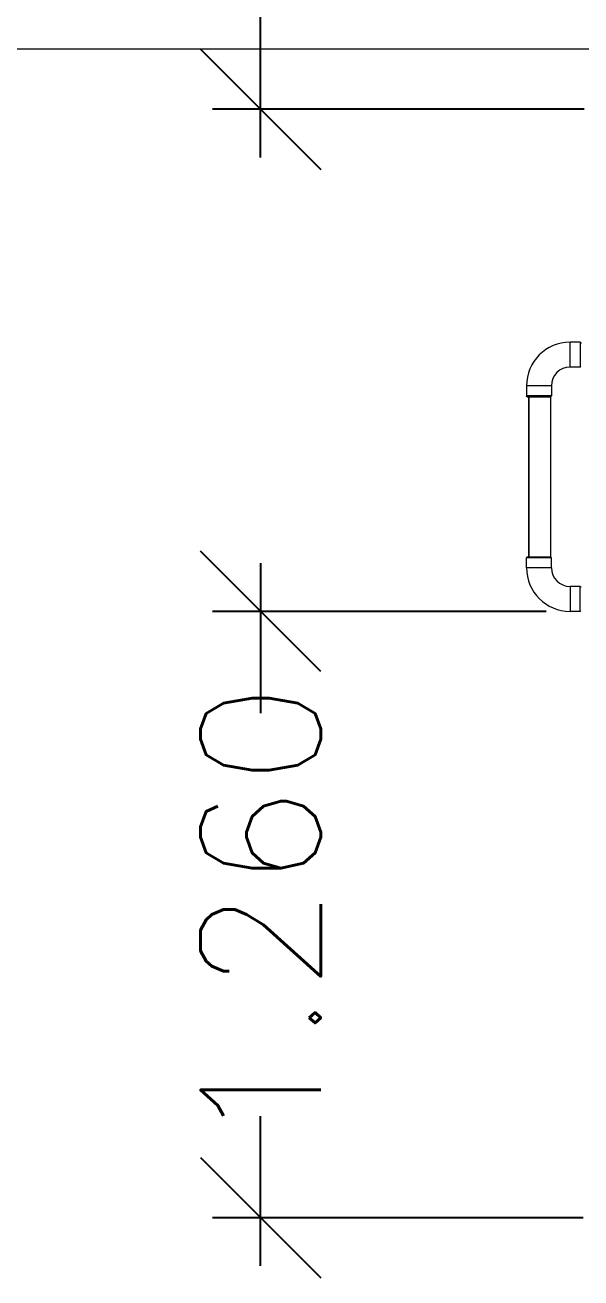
# Model space of a CAD drawing. Header units: inches. Extents: x 6 to 183294, y -48183 to 78918.
# Drawn here: x 149626 to 150782, y 45189 to 47792 of the extents above; entities that cross this region are included whole.
import ezdxf

# ---------------------------------------------------------------- set-up
doc = ezdxf.new("R2010")
doc.units = ezdxf.units.IN
doc.header["$MEASUREMENT"] = 0
doc.header["$PDMODE"] = 35
for name, color, linetype, lineweight in [('Aristas tangentes visibles(Kider)', 8, 'Continuous', 0), ('Aristas visibles(Kider)', 8, 'Continuous', 0), ('CASH COUNTERS', 8, 'Continuous', 0), ('DIM', 8, 'Continuous', 0), ('SDA_DIM', 8, 'Continuous', 5)]:
    doc.layers.add(name, color=color, linetype=linetype, lineweight=lineweight)
doc.styles.get("Standard").update_dxf_attribs({"font": 'txt.shx'})
doc.dimstyles.new('1-10', dxfattribs={"dimscale": 0.15, "dimtxt": 2.5, "dimasz": 2.5, "dimexe": 1, "dimexo": 0.5, "dimgap": 0.09, "dimtad": 0, "dimdec": 3, "dimzin": 0, "dimdsep": 46, "dimtxsty": 'Standard', "dimblk": 'OBLIQUE', "dimcen": 2.5, "dimdle": 1, "dimadec": 0, "dimazin": 0, "dimtfac": 1, "dimtdec": 3, "dimtofl": 0, "dimtmove": 0, "dimatfit": 3, "dimfxl": 0, "dimtolj": 1, "dimtzin": 0, "dimarcsym": 0})
doc.dimstyles.new('SDA-100', dxfattribs={"dimtxt": 0.2, "dimasz": 0.18, "dimexe": 0.18, "dimexo": 0.0625, "dimgap": 0.015, "dimtad": 0, "dimzin": 0, "dimdsep": 46, "dimtxsty": 'Standard', "dimblk": 'ARCHTICK', "dimcen": 0.09, "dimclrd": 27, "dimclre": 27, "dimclrt": 21, "dimadec": 0, "dimazin": 0, "dimtfac": 1, "dimtofl": 0, "dimtmove": 1, "dimatfit": 3, "dimfxl": 0, "dimtolj": 1, "dimtzin": 0, "dimlwd": -1, "dimlwe": -1, "dimarcsym": 0})

# ---------------------------------------------------------------- blocks, each defined once
blk = doc.blocks.new('_ArchTick')
at = {"color": 0, "const_width": 0.15}
blk.add_lwpolyline([(-0.5, -0.5), (0.5, 0.5)], dxfattribs=at)
blk = doc.blocks.new('*D733')
at = {"layer": 'Defpoints', "color": 0}
for p in [(157430.1, 47742.6), (121659.7, 47654.1), (157430.1, 47569.8)]:
    blk.add_point(p, dxfattribs=at)
at = {"layer": 'SDA_DIM', "color": 27}
for p, q in [((121659.7, 47654.1), (121659.7, 47742.7)), ((121659.7, 47742.6), (139544.2, 47742.6)), ((157430.1, 47742.6), (139545.6, 47742.6)), ((157430.1, 47569.9), (157430.1, 47742.7))]:
    blk.add_line(p, q, dxfattribs=at)
at = {"layer": 'SDA_DIM', "color": 27, "xscale": 0.18, "yscale": 0.18, "zscale": 0.18, "rotation": 180}
blk.add_blockref('_ArchTick', (121659.7, 47742.6), dxfattribs=at)
at = {"layer": 'SDA_DIM', "color": 27, "xscale": 0.18, "yscale": 0.18, "zscale": 0.18}
blk.add_blockref('_ArchTick', (157430.1, 47742.6), dxfattribs=at)
at = {"layer": 'SDA_DIM', "color": 21, "insert": (139544.9, 47742.6), "char_height": 0.2, "attachment_point": 5}
blk.add_mtext('\\A1;35770.41', dxfattribs=at)
blk = doc.blocks.new('A$C4B460E29')
at = {"layer": 'Aristas tangentes visibles(Kider)', "color": 1}
for p, q in [((-1526.3, 2293.8), (-1526.3, 2294.7)), ((-1526.3, 2293.1), (-1526.3, 2293.8)), ((-1526.3, 2293.1), (-1526.3, 2293.1)), ((-1526.3, 2288.1), (-1526.3, 2293.1)), ((-1526.3, 2282.9), (-1526.3, 2288.1)), ((-1526.3, 2248), (-1526.3, 2282.9)), ((-1148.2, 2248), (-1148.2, 2282.9)), ((-1526.3, 2242.9), (-1526.3, 2248)), ((-1148.2, 2242.9), (-1148.2, 2248)), ((-1616.1, 2204), (-1617, 2204)), ((-1615.4, 2204), (-1616.1, 2204)), ((-1615.4, 2204), (-1615.4, 2204)), ((-1610.3, 2204), (-1615.4, 2204)), ((-1605.1, 2204), (-1610.3, 2204)), ((-1570.3, 2204), (-1605.1, 2204)), ((-1565.1, 2204), (-1570.3, 2204)), ((-1109.4, 2204), (-1104.2, 2204)), ((-1104.2, 2204), (-1069.4, 2204)), ((-1069.4, 2204), (-1064.2, 2204)), ((-1064.2, 2204), (-1059.1, 2204)), ((-1059.1, 2204), (-1058.4, 2204)), ((-1059.1, 2204), (-1059.1, 2204)), ((-1058.4, 2204), (-1057.5, 2204))]:
    blk.add_line(p, q, dxfattribs=at)
at = {"layer": 'Aristas tangentes visibles(Kider)', "color": 3}
for p, q in [((-1148.2, 2293.8), (-1148.2, 2294.7)), ((-1148.2, 2293.1), (-1148.2, 2293.8)), ((-1148.2, 2293.1), (-1148.2, 2293.1)), ((-1148.2, 2288.1), (-1148.2, 2293.1)), ((-1148.2, 2282.9), (-1148.2, 2288.1))]:
    blk.add_line(p, q, dxfattribs=at)
at = {"layer": 'Aristas tangentes visibles(Kider)', "color": 92, "true_color": 0x00db00}
for p, q in [((-1170.8, 2289.7), (-1503.7, 2289.7)), ((-1170.8, 2244.9), (-1503.7, 2244.9))]:
    blk.add_line(p, q, dxfattribs=at)
at = {"layer": 'Aristas visibles(Kider)', "color": 1}
for p, q in [((-1526.3, 2294.7), (-1505.5, 2294.7)), ((-1505.5, 2293.8), (-1505.5, 2294.7)), ((-1503.7, 2292.9), (-1505.5, 2294.7)), ((-1505.5, 2293.1), (-1505.5, 2293.8)), ((-1505.5, 2288.1), (-1505.5, 2293.1)), ((-1505.5, 2293.1), (-1505.5, 2293.1)), ((-1503.7, 2292.9), (-1503.7, 2244.7)), ((-1170.8, 2292.9), (-1170.8, 2244.7)), ((-1505.5, 2282.9), (-1505.5, 2288.1)), ((-1505.5, 2248), (-1505.5, 2282.9)), ((-1169, 2248), (-1169, 2282.9)), ((-1526.3, 2242.9), (-1505.5, 2242.9)), ((-1505.5, 2242.9), (-1505.5, 2248)), ((-1505.5, 2242.9), (-1503.7, 2244.7)), ((-1169, 2242.9), (-1170.8, 2244.7)), ((-1169, 2242.9), (-1169, 2248)), ((-1148.2, 2242.9), (-1169, 2242.9)), ((-1617, 2183.2), (-1617, 2204)), ((-1565.1, 2183.2), (-1565.1, 2204)), ((-1109.4, 2183.2), (-1109.4, 2204)), ((-1057.5, 2183.2), (-1057.5, 2204)), ((-1617, 2183.2), (-1616.1, 2183.2)), ((-1617, 2183.2), (-1615.2, 2181.4)), ((-1616.1, 2183.2), (-1615.4, 2183.2)), ((-1615.4, 2183.2), (-1615.4, 2183.2)), ((-1615.4, 2183.2), (-1610.3, 2183.2)), ((-1610.3, 2183.2), (-1605.1, 2183.2)), ((-1605.1, 2183.2), (-1570.3, 2183.2)), ((-1570.3, 2183.2), (-1565.1, 2183.2)), ((-1565.1, 2183.2), (-1567, 2181.4)), ((-1104.2, 2183.2), (-1109.4, 2183.2)), ((-1109.4, 2183.2), (-1107.5, 2181.4)), ((-1069.4, 2183.2), (-1104.2, 2183.2)), ((-1064.2, 2183.2), (-1069.4, 2183.2)), ((-1059.1, 2183.2), (-1064.2, 2183.2)), ((-1057.5, 2183.2), (-1059.3, 2181.4)), ((-1058.4, 2183.2), (-1059.1, 2183.2)), ((-1059.1, 2183.2), (-1059.1, 2183.2)), ((-1057.5, 2183.2), (-1058.4, 2183.2))]:
    blk.add_line(p, q, dxfattribs=at)
at = {"layer": 'Aristas visibles(Kider)', "color": 3}
for p, q in [((-1170.8, 2292.9), (-1169, 2294.7)), ((-1169, 2293.8), (-1169, 2294.7)), ((-1148.2, 2294.7), (-1169, 2294.7)), ((-1169, 2293.1), (-1169, 2293.8)), ((-1169, 2288.1), (-1169, 2293.1)), ((-1169, 2293.1), (-1169, 2293.1)), ((-1169, 2282.9), (-1169, 2288.1))]:
    blk.add_line(p, q, dxfattribs=at)
at = {"layer": 'Aristas visibles(Kider)', "color": 92, "true_color": 0x00db00}
for p, q in [((-1170.8, 2290.7), (-1503.7, 2290.7)), ((-1170.8, 2244.8), (-1503.7, 2244.8))]:
    blk.add_line(p, q, dxfattribs=at)
at = {"layer": 'Aristas visibles(Kider)', "color": 1, "flags": 128}
blk.add_lwpolyline([(-1059.1, 2183.2), (-1059.6, 2182.7), (-1060.1, 2182.3), (-1060.3, 2182), (-1060.4, 2181.9), (-1060.6, 2181.8), (-1060.6, 2181.7), (-1060.7, 2181.7), (-1060.7, 2181.6), (-1060.8, 2181.6)], dxfattribs=at)
at = {"layer": 'Aristas visibles(Kider)', "color": 1}
for centre, radius, start, end in [((-1526.3, 2204), 90.7, 90, 180), ((-1148.2, 2204), 90.7, 0, 90), ((-1526.3, 2204), 38.8, 90, 180), ((-1148.2, 2204), 38.8, 0, 90)]:
    blk.add_arc(centre, radius, start, end, dxfattribs=at)
blk = doc.blocks.new('_Oblique')
at = {"color": 0, "linetype": 'ByBlock', "lineweight": -2}
blk.add_line((-0.5, -0.5), (0.5, 0.5), dxfattribs=at)
blk = doc.blocks.new('*D530')
at = {"layer": 'Defpoints', "color": 0, "transparency": 16777216}
for p in [(2.57, -7.9219, 197.598), (1.9266, -9.1819), (2.6496, -9.1819, 197.598)]:
    blk.add_point(p, dxfattribs=at)
at = {"layer": 'DIM', "color": 0, "lineweight": -2, "transparency": 16777216}
for p, q in [((1.9266, -7.8219), (1.9266, -8.1333)), ((2.52, -7.9219), (1.8266, -7.9219)), ((1.9266, -9.2819), (1.9266, -8.9705)), ((2.5996, -9.1819), (1.8266, -9.1819))]:
    blk.add_line(p, q, dxfattribs=at)
at = {"layer": 'DIM', "color": 0, "lineweight": -2, "transparency": 16777216, "xscale": 0.25, "yscale": 0.25, "zscale": 0.25}
for p, rotation in [((1.9266, -7.9219), 90), ((1.9266, -9.1819), 270)]:
    blk.add_blockref('_Oblique', p, dxfattribs=dict(at, rotation=rotation))
at = {"layer": 'DIM', "color": 0, "lineweight": -3, "transparency": 16777216, "insert": (1.9266, -8.5519), "char_height": 0.25, "attachment_point": 5, "rotation": 90}
blk.add_mtext('\\A1;1.260', dxfattribs=at)
blk = doc.blocks.new('*D531')
at = {"layer": 'Defpoints', "color": 0, "transparency": 16777216}
for p in [(2.57, -10.2253, 197.598), (1.9266, -11.4854), (2.6469, -11.4854, 197.598)]:
    blk.add_point(p, dxfattribs=at)
at = {"layer": 'DIM', "color": 0, "lineweight": -2, "transparency": 16777216}
for p, q in [((1.9266, -10.1253), (1.9266, -10.4367)), ((2.52, -10.2253), (1.8266, -10.2253)), ((1.9266, -11.5854), (1.9266, -11.274)), ((2.5969, -11.4854), (1.8266, -11.4854))]:
    blk.add_line(p, q, dxfattribs=at)
at = {"layer": 'DIM', "color": 0, "lineweight": -2, "transparency": 16777216, "xscale": 0.25, "yscale": 0.25, "zscale": 0.25}
for p, rotation in [((1.9266, -10.2253), 90), ((1.9266, -11.4854), 270)]:
    blk.add_blockref('_Oblique', p, dxfattribs=dict(at, rotation=rotation))
at = {"layer": 'DIM', "color": 0, "lineweight": -3, "transparency": 16777216, "insert": (1.9266, -10.8554), "char_height": 0.25, "attachment_point": 5, "rotation": 90}
blk.add_mtext('\\A1;1.260', dxfattribs=at)
blk = doc.blocks.new('gr cat')
at = {"layer": 'CASH COUNTERS', "color": 150, "xscale": 0.001000000000000001, "yscale": 0.001000000000000001, "zscale": 0.001000000000000001, "rotation": 90}
blk.add_blockref('A$C4B460E29', (4.774, -8.6084, 395.196), dxfattribs=at)
at = {"layer": 'DIM', "lineweight": -3}
for base, p1, p2, picture, middle in [((1.9266, -9.1819, 197.598), (2.57, -7.9219, 395.196), (2.6496, -9.1819, 395.196), '*D530', (1.9266, -8.5519, 197.598)), ((1.9266, -11.4854, 197.598), (2.57, -10.2253, 395.196), (2.6469, -11.4854, 395.196), '*D531', (1.9266, -10.8554, 197.598))]:
    dim = blk.add_linear_dim(base=base, p1=p1, p2=p2, angle=90, dimstyle='1-10', override={"dimscale": 0.1}, dxfattribs=at)
    dim.commit()
    dim.dimension.update_dxf_attribs({"geometry": picture, "text_midpoint": middle})

msp = doc.modelspace()

# ---------------------------------------------------------------- block references
at = {"color": 2, "xscale": 1000, "yscale": 1000, "zscale": 1000}
msp.add_blockref('gr cat', (148189.581, 56799.358, -295932.873), dxfattribs=at)

# ---------------------------------------------------------------- dimensions: what is measured, and where the dimension line sits
at = {"layer": 'SDA_DIM'}
dim = msp.add_linear_dim(base=(157430.094, 47742.554, -98334.873), p1=(121659.682, 47654.066, -98334.873), p2=(157430.094, 47569.813, -197133.873), dimstyle='SDA-100', dxfattribs=at)
dim.commit()
dim.dimension.update_dxf_attribs({"geometry": '*D733', "text_midpoint": (139544.888, 47742.554, -98334.873)})

doc.saveas('drawing.dxf')
